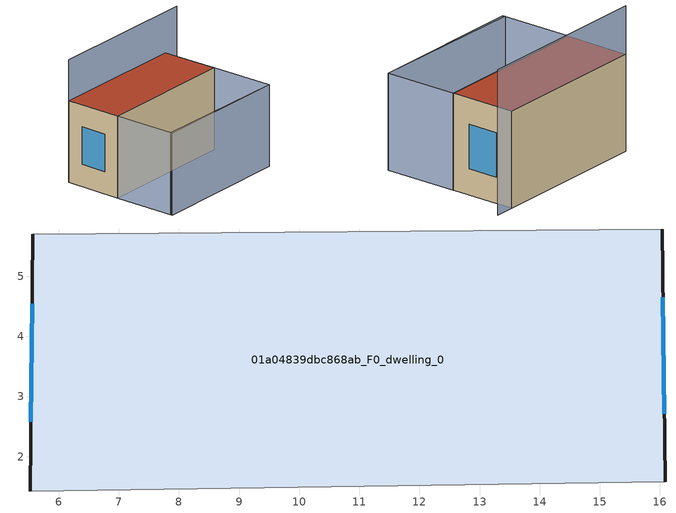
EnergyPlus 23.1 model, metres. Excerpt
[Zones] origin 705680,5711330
01a04839dbc868ab_F0_dwelling_0
 floor ground (EU_floor_Construction): 16.04,5.79 16.09,1.58 5.53,1.43 5.57,5.7 z0
 wall outside (EU_wall_Construction): 16.09,1.58 16.04,5.79 / 5.57,5.7 5.53,1.43 z0:6
 wall adiabatic (EU_wall_Construction): 5.53,1.43 16.09,1.58 / 16.04,5.79 5.57,5.7 z0:6
 window (EU_Window_Construction): 16.07,2.72 16.05,4.65 / 5.56,4.54 5.54,2.58 z1.62:4.38
 roof outside (EU_roof_Construction): 16.09,1.58 16.04,5.79 5.57,5.7 5.53,1.43 z6
shading: 5.57,-3.11 16.19,-3.12 / 5.51,1.43 16.12,1.58 / 16.12,1.58 16.19,-3.12 / 16.19,-3.12 5.58,-3.27 / 5.58,-3.27 5.51,1.43 z0:6; 17.31,5.79 5.57,5.7 z0:9
[Building]
EU S2 Campaign: North Axis=0; Terrain=City; Solar Distribution=FullExterior
[Site:Location]
London: Latitude=51.5; Longitude=-0.5; Time Zone=0; Elevation=25
[SizingPeriod:WeatherFileDays]
AnnualSizingPeriod: Begin Month=1; Begin Day of Month=1; End Month=12; End Day of Month=31; Day of Week for Start Day=Monday; Use Weather File Daylight Saving Period=No; Use Weather File Rain and Snow Indicators=No
[MATERIAL]
EU_InternalMass_Material: Roughness=MediumRough; Thickness=0.1; Conductivity=1; Density=1800; Specific Heat=900; Thermal Absorptance=0.9; Solar Absorptance=0.7; Visible Absorptance=0.7
[MATERIAL:NOMASS] Roughness=MediumRough; Thermal Absorptance=0.9; Solar Absorptance=0.7; Visible Absorptance=0.7
Name | Thermal Resistance
EU_wall_NoMass | 0.727863
EU_roof_NoMass | 0.773354
EU_floor_NoMass | 1.79329
[WINDOWMATERIAL:SIMPLEGLAZINGSYSTEM]
EU_Window_SimpleGlazing: UFactor=2.58614; Solar Heat Gain Coefficient=0.76; Visible Transmittance=0.76
[CONSTRUCTION]
EU_wall_Construction: EU_wall_NoMass
EU_roof_Construction: EU_roof_NoMass
EU_floor_Construction: EU_floor_NoMass
EU_InternalMass_Construction: EU_InternalMass_Material
EU_Window_Construction: EU_Window_SimpleGlazing
[ZONE]
01a04839dbc868ab_F0_dwelling_0: Type=1; Multiplier=1; Ceiling Height=autocalculate; Volume=267.302; Floor Area=autocalculate; Part of Total Floor Area=Yes
[INTERNALMASS]
01a04839dbc868ab_F0_dwelling_0_EU_InternalMass: Construction=EU_InternalMass_Construction; Zone or ZoneList=01a04839dbc868ab_F0_dwelling_0; Surface Area=44.5506
[OTHEREQUIPMENT]
EU_Step8_InternalGain_01a04839dbc868ab_F0_dwelling_0_f000: Fuel Type=Electricity; Zone or ZoneList or Space or SpaceList=01a04839dbc868ab_F0_dwelling_0; Schedule=EU_Step8_GainSchedule_01a04839dbc868ab_F0_dwelling_0_f000; Design Level Calculation Method=Watts/Area; Power per Zone Floor Area=1; Fraction Latent=0; Fraction Radiant=0; Fraction Lost=0; Carbon Dioxide Generation Rate=0; EndUse Subcategory=EU_Step8_InternalGains
[ZONEVENTILATION:DESIGNFLOWRATE]
EU_ConstantAir_01a04839dbc868ab_F0_dwelling_0: Zone or ZoneList or Space or SpaceList=01a04839dbc868ab_F0_dwelling_0; Schedule=EU_AlwaysOn; Design Flow Rate Calculation Method=AirChanges/Hour; Air Changes per Hour=0.484901; Ventilation Type=Natural; Fan Pressure Rise=0; Fan Total Efficiency=1; Constant Term Coefficient=1; Temperature Term Coefficient=0; Velocity Term Coefficient=0; Velocity Squared Term Coefficient=0; Minimum Indoor Temperature=-100; Maximum Indoor Temperature=100; Delta Temperature=-100; Minimum Outdoor Temperature=-100; Maximum Outdoor Temperature=100; Maximum Wind Speed=40
[HVACTEMPLATE:THERMOSTAT]
EU_HeatOnly_01a04839dbc868ab_F0_dwelling_0: Constant Heating Setpoint=20; Constant Cooling Setpoint=50
[HVACTEMPLATE:ZONE:IDEALLOADSAIRSYSTEM]
01a04839dbc868ab_F0_dwelling_0: Template Thermostat=EU_HeatOnly_01a04839dbc868ab_F0_dwelling_0; System Availability Schedule=EU_AlwaysOn; Maximum Heating Supply Air Temperature=50; Minimum Cooling Supply Air Temperature=13; Maximum Heating Supply Air Humidity Ratio=0.0156; Minimum Cooling Supply Air Humidity Ratio=0.0077; Heating Limit=NoLimit; Cooling Limit=NoLimit; Heating Availability Schedule=EU_AlwaysOn; Cooling Availability Schedule=EU_CoolingOff; Dehumidification Control Type=ConstantSensibleHeatRatio; Cooling Sensible Heat Ratio=0.7; Dehumidification Setpoint=60; Humidification Control Type=None; Humidification Setpoint=30; Outdoor Air Method=None; Outdoor Air Flow Rate per Person=0.00944; Outdoor Air Flow Rate per Zone Floor Area=0; Outdoor Air Flow Rate per Zone=0; Demand Controlled Ventilation Type=None; Outdoor Air Economizer Type=NoEconomizer; Heat Recovery Type=None; Sensible Heat Recovery Effectiveness=0.7; Latent Heat Recovery Effectiveness=0.65
[SIZING:ZONE]
01a04839dbc868ab_F0_dwelling_0: Zone Cooling Design Supply Air Temperature Input Method=SupplyAirTemperature; Zone Cooling Design Supply Air Temperature=13; Zone Heating Design Supply Air Temperature Input Method=SupplyAirTemperature; Zone Heating Design Supply Air Temperature=50; Zone Cooling Design Supply Air Humidity Ratio=0.008; Zone Heating Design Supply Air Humidity Ratio=0.008; Cooling Design Air Flow Method=DesignDay; Cooling Design Air Flow Rate=0; Cooling Minimum Air Flow per Zone Floor Area=0.000762; Cooling Minimum Air Flow=0; Cooling Minimum Air Flow Fraction=0.2; Heating Design Air Flow Method=DesignDay; Heating Design Air Flow Rate=0; Heating Maximum Air Flow per Zone Floor Area=0.002032; Heating Maximum Air Flow=0.141576; Heating Maximum Air Flow Fraction=0.3; Account for Dedicated Outdoor Air System=No; Dedicated Outdoor Air System Control Strategy=NeutralSupplyAir; Dedicated Outdoor Air Low Setpoint Temperature for Design=autosize; Dedicated Outdoor Air High Setpoint Temperature for Design=autosize; Zone Load Sizing Method=Sensible Load Only No Latent Load; Zone Latent Cooling Design Supply Air Humidity Ratio Input Method=HumidityRatioDifference; Zone Cooling Design Supply Air Humidity Ratio Difference=0.005; Zone Latent Heating Design Supply Air Humidity Ratio Input Method=HumidityRatioDifference; Zone Humidification Design Supply Air Humidity Ratio Difference=0.005
[SCHEDULE:CONSTANT]
Name | Hourly Value
EU_AlwaysOn | 1
EU_CoolingOff | 0
[SCHEDULE:FILE]
EU_Step8_GainSchedule_01a04839dbc868ab_F0_dwelling_0_f000: File=../../schedules/01a04839dbc868ab/01a04839dbc868ab_F0_dwelling_0_f000_gain.csv; Column Number=1; Rows to Skip at Top=0; Number of Hours of Data=8760; Column Separator=Comma; Interpolate to Timestep=No; Minutes per Item=60; Adjust Schedule for Daylight Savings=Yes
